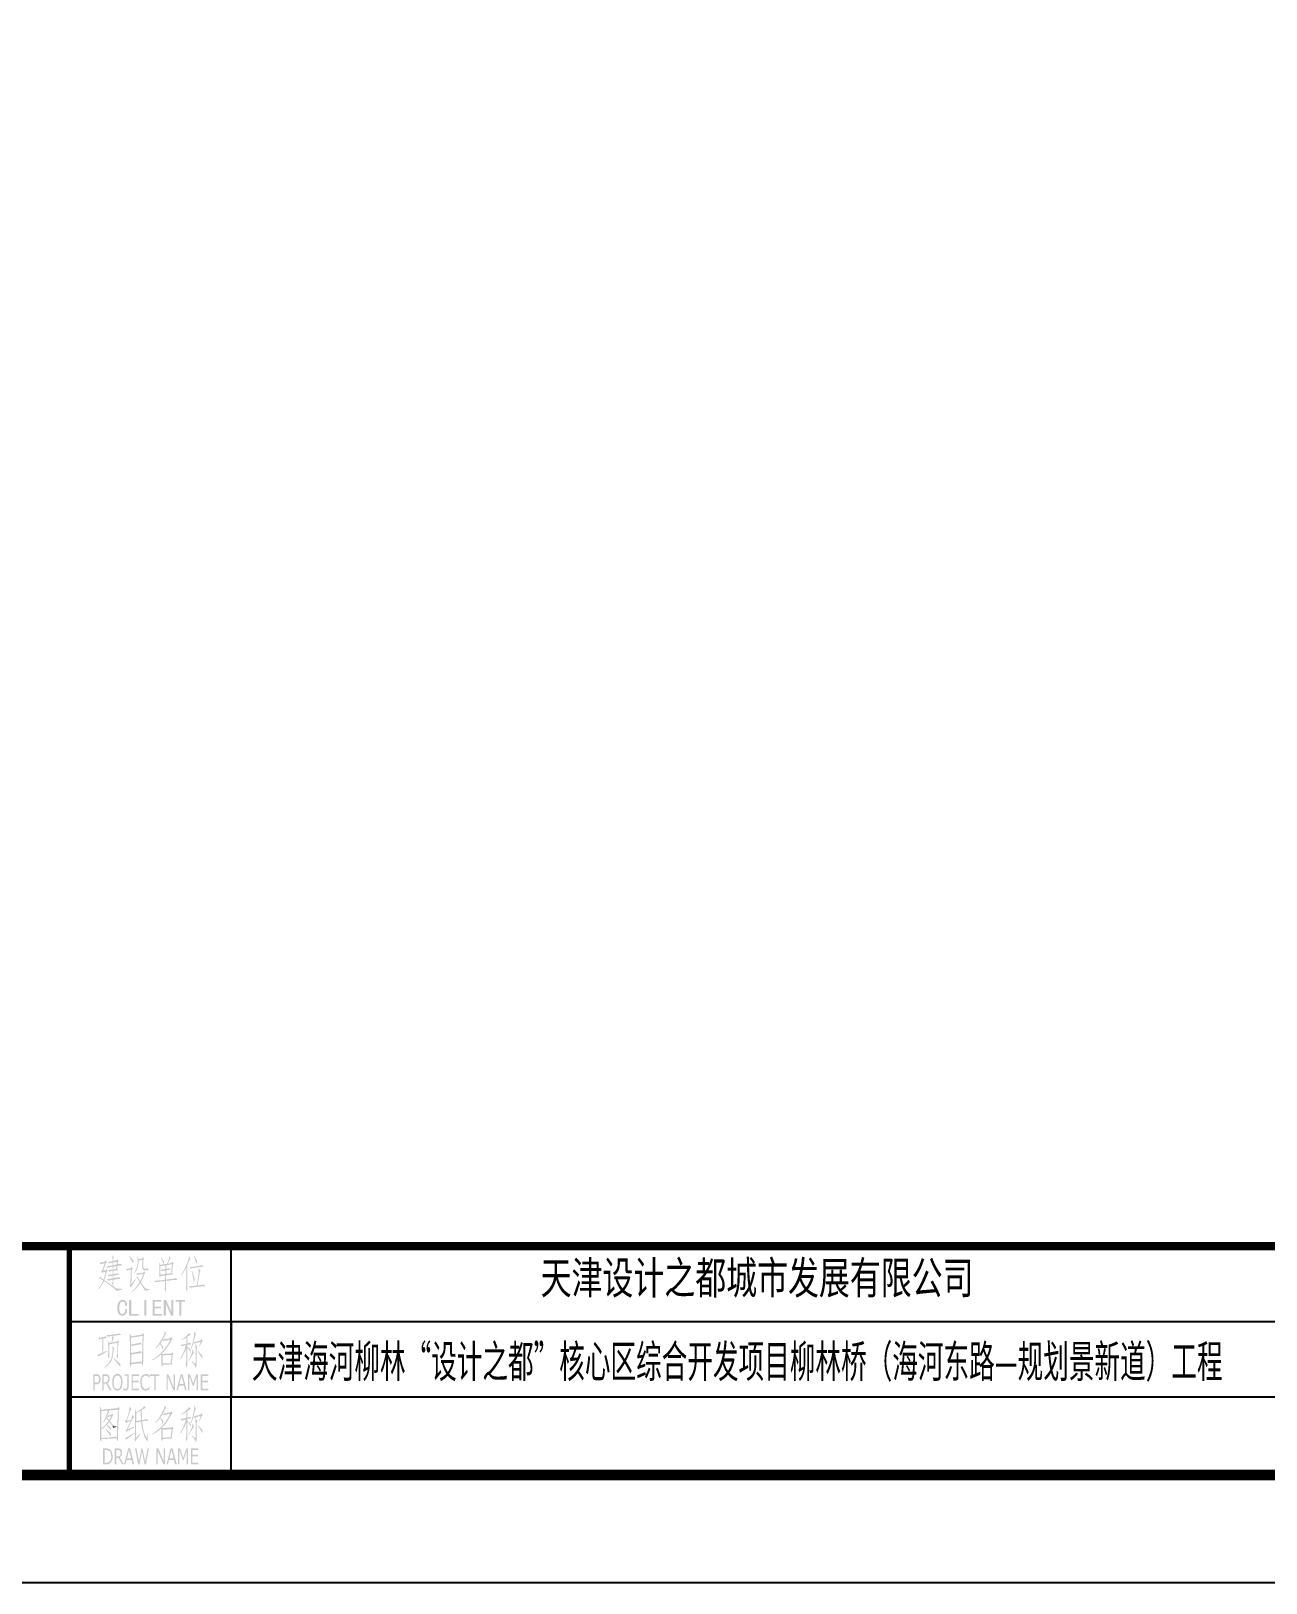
# Model space of a CAD drawing. Header units: millimetres. Extents: x 0 to 420, y 0 to 297.
# Drawn here: x 121.5 to 235.9, y 0 to 143.8 of the extents above; entities that cross this region are included whole.
import ezdxf

# ---------------------------------------------------------------- set-up
doc = ezdxf.new("R2010")
doc.units = ezdxf.units.MM
doc.styles.get("Standard").update_dxf_attribs({"font": 'simfang.ttf', "width": 0.7})
doc.styles.add('TKZ2_tjkts.shx', font='simfang.ttf')

msp = doc.modelspace()

# ---------------------------------------------------------------- hatches: boundary and pattern name
h = msp.add_hatch(color=256)
h.paths.add_polyline_path([(128.48, 29.76), (128.34, 29.9), (128.29, 29.76), (128.25, 29.75), (128.12, 29.72), (128.01, 29.7), (127.92, 29.69), (127.85, 29.68), (127.8, 29.67), (127.92, 29.52), (127.92, 29.52), (127.95, 29.53), (128.03, 29.56), (128.14, 29.59), (128.29, 29.63), (128.4, 29.64)])
h.paths.add_polyline_path([(128.4, 29.64), (128.29, 29.63), (128.04, 28.93), (127.97, 28.89), (128.14, 28.93)])
h.paths.add_polyline_path([(128.54, 28.94), (128.44, 29.07), (128.37, 28.97), (128.14, 28.93), (127.97, 28.89), (128.36, 28.84), (128.34, 28.73), (128.32, 28.61), (128.29, 28.49), (128.26, 28.36), (128.22, 28.23), (128.18, 28.1), (128.26, 28.07), (128.29, 28.16), (128.33, 28.27), (128.36, 28.39), (128.39, 28.52), (128.43, 28.67), (128.47, 28.83)])
h.paths.add_polyline_path([(128.36, 28.84), (127.97, 28.89), (128.05, 28.72), (128.11, 28.77)], flags=17)
h.paths.add_polyline_path([(127.96, 28.27), (127.9, 28.36), (127.75, 28.26), (127.77, 28.23), (127.85, 28.22), (127.95, 28.16), (127.98, 28.13), (128.06, 28.06), (128.14, 28), (128.12, 27.97), (128.23, 27.96), (128.26, 27.93), (128.36, 27.86), (128.46, 27.79), (128.56, 27.72), (128.65, 27.65), (128.73, 27.59), (128.81, 27.53), (128.89, 27.48), (128.96, 27.42), (129.02, 27.38), (129.09, 27.33), (129.1, 27.32), (129.23, 27.22), (129.63, 27.25), (129.54, 27.25), (129.46, 27.27), (129.41, 27.29), (129.34, 27.32), (129.27, 27.36), (129.18, 27.41), (129.09, 27.47), (128.98, 27.54), (128.94, 27.57), (128.86, 27.62), (128.79, 27.67), (128.71, 27.72), (128.63, 27.78), (128.54, 27.84), (128.45, 27.91), (128.35, 27.97), (128.26, 28.04), (128.26, 28.07), (128.18, 28.1), (128.12, 28.14), (128.03, 28.21), (127.98, 28.26)])
h.paths.add_polyline_path([(128.23, 27.96), (128.12, 27.97), (128.08, 27.87), (128.03, 27.77), (127.98, 27.67), (127.91, 27.57), (127.85, 27.47), (127.77, 27.36), (127.7, 27.26), (127.73, 27.2), (127.79, 27.28), (127.87, 27.37), (127.94, 27.47), (128, 27.56), (128.06, 27.66), (128.12, 27.76), (128.18, 27.86)])
h.paths.add_polyline_path([(129.9, 27.19), (129.9, 27.27), (129.85, 27.27), (129.73, 27.25), (129.63, 27.25), (129.23, 27.22), (129.33, 27.14), (129.38, 27.08), (129.41, 27.04)])
h.paths.add_polyline_path([(129.1, 28.09), (129.01, 28.07), (129.01, 27.89), (129, 27.82), (128.97, 27.7), (129.07, 27.49), (129.08, 27.49), (129.1, 27.63)], flags=17)
h.paths.add_polyline_path([(129.61, 28.33), (129.59, 28.32), (129.55, 28.31), (129.47, 28.3), (129.37, 28.28), (129.25, 28.26), (129.1, 28.24), (129.01, 28.22), (128.9, 28.2), (128.78, 28.18), (128.67, 28.16), (128.59, 28.15), (128.52, 28.14), (128.47, 28.13), (128.6, 28), (128.61, 28.01), (128.67, 28.02), (128.75, 28.04), (128.87, 28.05), (129.01, 28.07), (129.1, 28.09), (129.23, 28.11), (129.36, 28.13), (129.46, 28.15), (129.56, 28.16), (129.63, 28.17), (129.7, 28.17), (129.74, 28.17)])
h.paths.add_polyline_path([(129.1, 28.47), (129.01, 28.46), (129.01, 28.22), (129.1, 28.24)])
h.paths.add_polyline_path([(129.48, 28.55), (129.55, 28.56), (129.6, 28.57), (129.48, 28.7), (129.43, 28.68), (129.36, 28.66), (129.25, 28.64), (129.1, 28.62), (129.01, 28.6), (128.89, 28.58), (128.78, 28.57), (128.68, 28.55), (128.61, 28.55), (128.56, 28.54), (128.67, 28.4), (128.71, 28.41), (128.79, 28.43), (128.89, 28.44), (129.01, 28.46), (129.1, 28.47), (129.15, 28.49), (129.28, 28.51), (129.39, 28.54)])
h.paths.add_polyline_path([(129.1, 28.92), (129.01, 28.9), (129.01, 28.6), (129.1, 28.62)])
h.paths.add_polyline_path([(129.43, 29.09), (129.48, 29.37), (129.56, 29.38), (129.68, 29.4), (129.78, 29.41), (129.85, 29.41), (129.9, 29.42), (129.8, 29.57), (129.78, 29.57), (129.73, 29.56), (129.63, 29.54), (129.49, 29.52), (129.38, 29.49), (129.1, 29.43), (129.01, 29.42), (128.96, 29.41), (128.84, 29.39), (128.74, 29.37), (128.64, 29.36), (128.56, 29.34), (129.36, 29.34), (129.34, 29.09), (129.1, 29.04), (128.96, 29.03), (128.85, 29.01), (128.75, 29), (128.67, 28.99), (128.6, 28.99), (128.72, 28.83), (128.72, 28.83), (128.77, 28.85), (128.86, 28.88), (129.01, 28.9), (129.1, 28.92), (129.55, 28.97)])
h.paths.add_polyline_path([(129.01, 29.29), (129.1, 29.3), (129.36, 29.34), (128.56, 29.34), (128.48, 29.34), (128.42, 29.33), (128.53, 29.2), (128.53, 29.2), (128.59, 29.22), (128.66, 29.23), (128.75, 29.25), (128.87, 29.27)])
h.paths.add_polyline_path([(129.1, 29.3), (129.01, 29.29), (129.01, 29.04), (129.1, 29.04)], flags=17)
h.paths.add_polyline_path([(129.1, 29.69), (129.01, 29.67), (129.01, 29.42), (129.1, 29.43)])
h.paths.add_polyline_path([(129.41, 29.76), (128.75, 29.76), (128.67, 29.75), (128.6, 29.74), (128.73, 29.6), (128.78, 29.62), (128.87, 29.65), (129.01, 29.67), (129.1, 29.69)])
h.paths.add_polyline_path([(129.58, 29.87), (129.46, 30), (129.41, 29.9), (129.1, 29.83), (129.01, 29.82), (128.95, 29.8), (128.84, 29.78), (128.75, 29.76), (129.41, 29.76), (129.38, 29.49), (129.49, 29.52), (129.52, 29.79)])
h.paths.add_polyline_path([(129.14, 30.19), (128.98, 30.36), (128.96, 30.33), (128.97, 30.3), (129, 30.19), (129.01, 30.03), (129.01, 29.82), (129.1, 29.83), (129.1, 29.99), (129.1, 30.12)])
h.paths.add_polyline_path([(130.7, 29.03), (130.25, 29.07), (130.38, 28.93), (130.4, 28.94), (130.47, 28.97), (130.57, 29)], flags=17)
h.paths.add_polyline_path([(130.89, 29.14), (130.78, 29.3), (130.69, 29.16), (130.59, 29.14), (130.48, 29.11), (130.39, 29.09), (130.31, 29.08), (130.25, 29.07), (130.7, 29.03), (130.66, 27.64), (130.6, 27.52), (130.7, 27.36), (130.71, 27.37), (130.73, 27.41), (130.77, 27.48), (130.82, 27.56), (130.89, 27.66), (130.76, 27.69), (130.8, 29)])
h.paths.add_polyline_path([(130.93, 29.9), (130.91, 29.93), (130.85, 30), (130.78, 30.08), (130.69, 30.17), (130.59, 30.27), (130.56, 30.22), (130.57, 30.21), (130.65, 30.07), (130.71, 29.95), (130.78, 29.84), (130.83, 29.74), (130.87, 29.65), (130.9, 29.57), (130.91, 29.63), (130.93, 29.75)])
h.paths.add_polyline_path([(131.05, 27.92), (131.15, 28.07), (131.12, 28.16), (130.76, 27.69), (130.89, 27.66), (130.96, 27.78)])
h.paths.add_polyline_path([(131.53, 27.67), (131.59, 27.77), (131.52, 27.87), (131.46, 27.77), (131.4, 27.67), (131.33, 27.58), (131.26, 27.48), (131.19, 27.4), (131.12, 27.32), (131.05, 27.24), (130.97, 27.16), (130.89, 27.09), (130.81, 27.03), (130.83, 26.97), (130.85, 26.99), (130.93, 27.04), (131.01, 27.11), (131.09, 27.18), (131.17, 27.25), (131.24, 27.32), (131.32, 27.41), (131.39, 27.49), (131.46, 27.58)])
h.paths.add_polyline_path([(131.85, 27.56), (131.79, 27.65), (131.72, 27.75), (131.64, 27.87), (131.67, 27.92), (131.57, 27.96), (131.5, 28.08), (131.44, 28.18), (131.4, 28.26), (131.39, 28.28), (131.34, 28.39), (131.22, 28.36), (131.22, 28.32), (131.23, 28.31), (131.3, 28.25), (131.37, 28.13), (131.41, 28.07), (131.47, 27.96), (131.52, 27.87), (131.59, 27.77), (131.61, 27.75), (131.71, 27.59), (131.8, 27.45), (131.87, 27.33), (131.93, 27.23), (131.98, 27.15), (132.01, 27.1), (132.03, 27.06), (132.09, 27.08), (132.17, 27.1), (132.26, 27.12), (132.36, 27.13), (132.46, 27.13), (132.46, 27.2), (132.37, 27.22), (132.25, 27.24), (132.15, 27.27), (132.08, 27.29), (132.04, 27.32), (132.04, 27.32), (131.97, 27.4), (131.89, 27.5)])
h.paths.add_polyline_path([(131.82, 28.24), (131.87, 28.36), (131.92, 28.48), (131.96, 28.62), (132.05, 28.69), (131.94, 28.89), (131.86, 28.74), (131.79, 28.73), (131.66, 28.71), (131.55, 28.7), (131.45, 28.68), (131.36, 28.67), (131.28, 28.66), (131.22, 28.66), (131.16, 28.66), (131.86, 28.63), (131.82, 28.5), (131.77, 28.38), (131.72, 28.26), (131.67, 28.15), (131.62, 28.05), (131.57, 27.96), (131.67, 27.92), (131.72, 28.02), (131.77, 28.13)])
h.paths.add_polyline_path([(131.71, 28.61), (131.86, 28.63), (131.16, 28.66), (131.29, 28.52), (131.3, 28.52), (131.34, 28.54), (131.4, 28.56), (131.48, 28.57), (131.59, 28.59)], flags=17)
h.paths.add_polyline_path([(131.28, 29.07), (131.32, 29.17), (131.34, 29.22), (131.37, 29.32), (131.39, 29.44), (131.41, 29.57), (131.43, 29.71), (131.44, 29.87), (131.76, 29.92), (131.86, 29.92), (131.94, 30.03), (131.82, 30.2), (131.75, 30.04), (131.44, 30), (131.35, 29.92), (131.34, 29.77), (131.34, 29.65), (131.32, 29.52), (131.29, 29.39), (131.26, 29.26), (131.26, 29.24), (131.23, 29.14), (131.18, 29.03), (131.13, 28.93), (131.06, 28.82), (130.98, 28.72), (131.01, 28.67), (131.02, 28.68), (131.1, 28.78), (131.17, 28.88), (131.23, 28.97)])
h.paths.add_polyline_path([(131.35, 30.26), (131.31, 30.22), (131.32, 30.17), (131.34, 30.05), (131.35, 29.92), (131.44, 30)])
h.paths.add_polyline_path([(131.86, 29.92), (131.76, 29.92), (131.76, 29.33), (131.76, 29.29), (131.78, 29.16), (131.82, 29.06), (131.96, 29.1), (131.93, 29.12), (131.88, 29.2), (131.86, 29.34)])
h.paths.add_polyline_path([(132.27, 29.16), (132.25, 29.15), (132.18, 29.12), (132.08, 29.11), (131.96, 29.1), (131.82, 29.06), (131.87, 28.99), (131.95, 28.96), (132.03, 28.96), (132.15, 28.96), (132.25, 28.97), (132.32, 28.98), (132.37, 29)])
h.paths.add_polyline_path([(133.8, 29.73), (133.77, 29.78), (133.71, 29.86), (133.65, 29.96), (133.58, 30.07), (133.5, 30.19), (133.48, 30.16), (133.5, 30.12), (133.55, 30.01), (133.59, 29.9), (133.64, 29.78), (133.68, 29.66), (133.72, 29.53), (133.76, 29.62)], flags=17)
h.paths.add_polyline_path([(133.35, 29.69), (133.31, 29.66), (133.32, 29.64), (133.33, 29.57), (133.34, 29.45), (133.42, 29.47)])
h.paths.add_polyline_path([(134.27, 30.34), (134.24, 30.32), (134.26, 30.29), (134.26, 30.19), (134.23, 30.03), (134.2, 29.93), (134.16, 29.81), (134.12, 29.69), (134.07, 29.57), (133.42, 29.47), (133.34, 29.45), (133.35, 29.29), (133.35, 29.07), (133.35, 28.95), (133.35, 28.76), (133.35, 28.62), (133.34, 28.53), (133.44, 28.56), (133.43, 29.34), (133.89, 29.42), (133.98, 29.43), (134.52, 29.52), (134.61, 29.52), (134.13, 29.57), (134.17, 29.65), (134.22, 29.78), (134.27, 29.88), (134.31, 29.97), (134.34, 30.04), (134.39, 30.09)])
h.paths.add_polyline_path([(134.68, 29.62), (134.56, 29.77), (134.49, 29.64), (134.13, 29.57), (134.61, 29.52)])
h.paths.add_polyline_path([(134.61, 29.52), (134.52, 29.52), (134.44, 28.69), (133.98, 28.63), (133.89, 28.62), (133.44, 28.56), (133.34, 28.53), (133.32, 28.49), (133.89, 28.49), (133.88, 28.09), (133.97, 28.1), (133.98, 28.5), (134.63, 28.59), (134.53, 28.72)])
h.paths.add_polyline_path([(134.05, 28.97), (134.15, 28.99), (134.25, 29.01), (134.33, 29.01), (134.41, 29.02), (134.31, 29.16), (134.29, 29.15), (134.23, 29.13), (134.12, 29.11), (133.98, 29.09), (133.89, 29.07), (133.83, 29.06), (133.72, 29.05), (133.62, 29.04), (133.54, 29.03), (133.47, 29.03), (133.58, 28.89), (133.6, 28.89), (133.66, 28.91), (133.76, 28.93), (133.89, 28.94), (133.98, 28.96)], flags=17)
h.paths.add_polyline_path([(133.98, 29.43), (133.89, 29.42), (133.89, 29.07), (133.98, 29.09)], flags=17)
h.paths.add_polyline_path([(133.98, 28.96), (133.89, 28.94), (133.89, 28.62), (133.98, 28.63)], flags=17)
h.paths.add_polyline_path([(133.45, 28.43), (133.89, 28.49), (133.32, 28.49), (133.42, 28.29), (133.44, 28.3)], flags=17)
h.paths.add_polyline_path([(133.44, 27.92), (133.57, 27.94), (133.72, 27.95), (133.88, 27.97), (133.97, 27.99), (134.01, 27.99), (132.9, 28), (132.86, 28), (132.97, 27.86), (132.99, 27.86), (133.02, 27.87), (133.08, 27.87), (133.14, 27.88), (133.22, 27.89), (133.32, 27.91)])
h.paths.add_polyline_path([(134.41, 28.04), (134.52, 28.05), (134.62, 28.06), (134.71, 28.06), (134.79, 28.07), (134.87, 28.07), (134.93, 28.07), (134.98, 28.07), (133.88, 28.09), (133.74, 28.07), (133.6, 28.05), (133.47, 28.04), (133.35, 28.03), (133.24, 28.02), (133.15, 28.01), (133.07, 28.01), (133, 28), (132.94, 28), (134.01, 27.99), (134.15, 28.01), (134.28, 28.02)])
h.paths.add_polyline_path([(134.89, 28.24), (134.88, 28.24), (134.85, 28.23), (134.8, 28.21), (134.73, 28.2), (134.65, 28.19), (134.55, 28.17), (134.43, 28.16), (134.29, 28.14), (134.14, 28.12), (133.97, 28.1), (133.88, 28.09), (134.98, 28.07), (135.02, 28.07)])
h.paths.add_polyline_path([(133.97, 27.99), (133.88, 27.97), (133.87, 27.4), (133.87, 27.35), (133.83, 27.24), (133.92, 26.99), (133.95, 26.98), (133.96, 27.12)])
h.paths.add_polyline_path([(136.04, 29.66), (136.08, 29.77), (136.12, 29.86), (136.16, 29.93), (136.22, 29.99), (136.12, 30.27), (136.08, 30.26), (136.08, 30.22), (136.07, 30.14), (136.05, 30.03), (136.02, 29.9), (135.97, 29.75), (135.9, 29.57), (135.88, 29.52), (135.83, 29.41), (135.79, 29.3), (135.85, 29.24), (135.84, 27.53), (135.84, 27.53), (135.83, 27.38), (135.79, 27.29), (135.89, 27.03), (135.92, 27.01), (135.93, 27.14), (135.94, 29.43), (135.99, 29.54)])
h.paths.add_polyline_path([(135.81, 29.15), (135.85, 29.24), (135.79, 29.3), (135.73, 29.19), (135.68, 29.08), (135.63, 28.98), (135.57, 28.87), (135.51, 28.77), (135.45, 28.66), (135.38, 28.56), (135.4, 28.49), (135.44, 28.54), (135.51, 28.65), (135.58, 28.75), (135.65, 28.86), (135.71, 28.96), (135.76, 29.06)])
h.paths.add_polyline_path([(136.86, 29.79), (136.84, 29.84), (136.79, 29.93), (136.74, 30.04), (136.67, 30.15), (136.6, 30.29), (136.56, 30.26), (136.56, 30.25), (136.62, 30.1), (136.66, 29.96), (136.7, 29.83), (136.73, 29.71), (136.76, 29.61), (136.78, 29.52), (136.79, 29.54), (136.83, 29.67)])
h.paths.add_polyline_path([(137.32, 29.46), (137.31, 29.45), (137.27, 29.43), (137.2, 29.41), (137.1, 29.39), (136.97, 29.37), (136.82, 29.34), (136.8, 29.34), (136.67, 29.32), (136.56, 29.31), (136.46, 29.29), (136.37, 29.28), (136.29, 29.27), (136.21, 29.26), (136.15, 29.26), (136.27, 29.12), (136.31, 29.13), (136.37, 29.15), (136.45, 29.17), (136.56, 29.19), (136.68, 29.21), (136.83, 29.23), (136.92, 29.24), (137.04, 29.26), (137.15, 29.27), (137.25, 29.28), (137.33, 29.29), (137.4, 29.3), (137.45, 29.3)])
h.paths.add_polyline_path([(136.52, 28.49), (136.47, 28.62), (136.43, 28.77), (136.37, 28.94), (136.33, 28.92), (136.33, 28.9), (136.37, 28.74), (136.4, 28.6), (136.43, 28.46), (136.46, 28.33), (136.48, 28.2), (136.5, 28.09), (136.52, 27.98), (136.53, 27.87), (136.55, 27.9), (136.6, 28.01), (136.63, 28.13), (136.61, 28.18), (136.59, 28.26), (136.56, 28.37)])
h.paths.add_polyline_path([(137.17, 28.9), (137, 29.16), (136.97, 29.13), (136.98, 29.1), (137, 29.01), (137, 28.89), (136.99, 28.74), (136.97, 28.56), (136.96, 28.46), (136.94, 28.35), (136.92, 28.22), (136.9, 28.1), (136.88, 27.96), (136.85, 27.83), (136.83, 27.69), (136.8, 27.54), (136.87, 27.56), (136.87, 27.57), (136.9, 27.71), (136.93, 27.84), (136.95, 27.97), (136.98, 28.1), (137, 28.23), (137.02, 28.35), (137.04, 28.47), (137.07, 28.62), (137.1, 28.77), (137.14, 28.87)])
h.paths.add_polyline_path([(137.47, 27.66), (137.46, 27.65), (137.41, 27.64), (137.35, 27.62), (137.26, 27.61), (137.15, 27.59), (137.02, 27.58), (136.87, 27.56), (136.8, 27.54), (136.68, 27.53), (136.56, 27.52), (136.45, 27.51), (136.35, 27.5), (136.26, 27.5), (136.18, 27.49), (136.12, 27.49), (136.06, 27.49), (136.18, 27.34), (136.21, 27.35), (136.27, 27.36), (136.34, 27.37), (136.43, 27.39), (136.54, 27.4), (136.68, 27.41), (136.83, 27.43), (136.86, 27.43), (136.99, 27.45), (137.11, 27.46), (137.22, 27.47), (137.31, 27.47), (137.4, 27.48), (137.48, 27.48), (137.54, 27.49), (137.6, 27.49)])
h = msp.add_hatch(color=256)
h.paths.add_polyline_path([(130.18, 26.15), (130.07, 26.21), (129.94, 26.23), (129.9, 26.23), (129.78, 26.2), (129.68, 26.13), (129.59, 26.03), (129.55, 25.97), (129.5, 25.86), (129.47, 25.74), (129.45, 25.6), (129.44, 25.44), (129.44, 25.4), (129.46, 25.25), (129.48, 25.12), (129.53, 25.01), (129.59, 24.92), (129.6, 24.91), (129.93, 24.91), (129.82, 24.94), (129.73, 25.04), (129.71, 25.06), (129.68, 25.16), (129.65, 25.3), (129.65, 25.46), (129.65, 25.58), (129.66, 25.72), (129.69, 25.84), (129.73, 25.93), (129.74, 25.94), (129.83, 26.04), (129.94, 26.07), (130.25, 26.09)])
h.paths.add_polyline_path([(130.25, 26.09), (129.94, 26.07), (130.02, 26.05), (130.12, 25.98), (130.13, 25.96), (130.17, 25.85), (130.18, 25.7), (130.36, 25.7), (130.36, 25.73), (130.35, 25.87), (130.31, 25.99)])
h.paths.add_polyline_path([(130.36, 25.19), (130.37, 25.34), (130.18, 25.34), (130.17, 25.22), (130.15, 25.09), (130.1, 25.01), (130.04, 24.95), (129.93, 24.91), (129.6, 24.91), (129.7, 24.82), (129.81, 24.77), (129.93, 24.75), (130.02, 24.76), (130.13, 24.81), (130.23, 24.89), (130.28, 24.95), (130.33, 25.05)])
h.paths.add_polyline_path([(130.74, 26.21), (130.55, 26.21), (130.55, 24.77), (131.42, 24.77), (131.42, 24.93), (130.74, 24.93)])
h.paths.add_polyline_path([(132.15, 26.21), (131.95, 26.21), (131.95, 24.77), (132.15, 24.77)])
h.paths.add_polyline_path([(132.91, 26.05), (133.54, 26.05), (133.54, 26.21), (132.72, 26.21), (132.72, 24.77), (133.58, 24.77), (133.58, 24.93), (132.91, 24.93), (132.91, 25.44), (133.49, 25.44), (133.49, 25.6), (132.91, 25.6)])
h.paths.add_polyline_path([(133.97, 26.21), (133.76, 26.21), (133.76, 24.77), (133.96, 24.77), (133.96, 25.82), (133.97, 25.82)])
h.paths.add_polyline_path([(133.97, 26.21), (133.97, 25.82), (134.43, 24.77), (134.44, 25.17)])
h.paths.add_polyline_path([(134.64, 26.21), (134.45, 26.21), (134.45, 25.17), (134.44, 25.17), (134.43, 24.77), (134.64, 24.77)])
h.paths.add_polyline_path([(135.72, 26.21), (134.85, 26.21), (134.85, 26.05), (135.19, 26.05), (135.19, 24.77), (135.38, 24.77), (135.38, 26.05), (135.72, 26.05)])
h = msp.add_hatch(color=256)
h.paths.add_polyline_path([(128.5, 22.72), (128.4, 22.85), (128.32, 22.83), (128.04, 22.75), (127.86, 22.72), (127.68, 22.7), (127.78, 22.54), (127.83, 22.57), (128.07, 22.65), (128.17, 22.65), (128.3, 22.67)])
h.paths.add_polyline_path([(128.17, 22.65), (128.07, 22.65), (128.07, 21.31), (128.14, 21.36)])
h.paths.add_polyline_path([(128.19, 21.26), (128.53, 21.46), (128.53, 21.52), (128.14, 21.36), (128.07, 21.31), (128.04, 21.31), (127.76, 21.18), (127.58, 21.13), (127.71, 20.98), (127.76, 21.03), (127.94, 21.1)])
h.paths.add_polyline_path([(128.71, 22.11), (129.45, 22.24), (128.68, 22.24), (128.58, 22.47), (128.55, 22.42), (128.58, 22.36), (128.61, 22.03), (128.61, 21.23), (128.58, 20.98), (128.68, 20.74), (128.71, 20.9)])
h.paths.add_polyline_path([(129.61, 22.36), (129.51, 22.49), (129.45, 22.36), (128.97, 22.29), (128.91, 22.26), (128.68, 22.24), (129.45, 22.24), (129.45, 21.88), (129.45, 21.52), (129.45, 21.31), (129.4, 21), (129.48, 20.8), (129.53, 20.92), (129.53, 21), (129.53, 21.41), (129.53, 21.54), (129.53, 21.88), (129.56, 22.24)])
h.paths.add_polyline_path([(129.15, 22.75), (129.04, 22.88), (128.99, 22.88), (128.97, 22.65), (128.97, 22.6), (128.91, 22.26), (128.97, 22.29), (129.07, 22.6)])
h.paths.add_polyline_path([(129.66, 23.11), (129.63, 23.11), (129.43, 23.06), (129.09, 23.03), (128.86, 22.98), (128.61, 22.96), (128.43, 22.96), (128.58, 22.8), (128.73, 22.85), (128.99, 22.88), (129.04, 22.88), (129.07, 22.88), (129.35, 22.93), (129.58, 22.96), (129.79, 22.98)])
h.paths.add_polyline_path([(129.02, 21.9), (128.97, 21.88), (129.02, 21.72), (128.99, 21.31), (128.97, 21.1), (128.89, 20.8), (128.76, 20.54), (128.66, 20.36), (128.45, 20.15), (128.22, 19.97), (128.25, 19.92), (128.27, 19.95), (128.53, 20.1), (128.71, 20.28), (128.86, 20.49), (128.91, 20.59), (129.02, 20.9), (129.07, 21.23), (129.09, 21.49), (129.17, 21.72)])
h.paths.add_polyline_path([(129.09, 20.87), (129.09, 20.82), (129.2, 20.67), (129.38, 20.44), (129.56, 20.23), (129.74, 20.02), (129.74, 20.26), (129.71, 20.28), (129.53, 20.46), (129.35, 20.64)])
h.paths.add_polyline_path([(131.2, 22.03), (131.46, 22.08), (130.71, 22.08), (130.71, 22.72), (130.74, 22.85), (130.61, 23.14), (130.59, 23.14), (130.61, 23.01), (130.61, 22.67), (130.64, 20.56), (130.59, 20.28), (130.71, 19.97), (130.74, 20.26), (131.72, 20.36), (130.74, 20.41), (130.74, 21.16), (130.79, 21.16), (131.13, 21.23), (131.41, 21.26), (131.59, 21.28), (130.71, 21.31), (130.71, 21.95), (130.84, 21.98)])
h.paths.add_polyline_path([(131.59, 22.29), (131.54, 22.26), (131.36, 22.21), (131.1, 22.16), (130.71, 22.08), (131.46, 22.08), (131.64, 22.11), (131.74, 22.11)])
h.paths.add_polyline_path([(131.59, 21.49), (131.54, 21.46), (131.36, 21.41), (131.07, 21.36), (130.71, 21.31), (131.59, 21.28), (131.72, 21.31)], flags=17)
h.paths.add_polyline_path([(131.59, 20.54), (131.54, 20.51), (131.38, 20.49), (131.13, 20.44), (130.74, 20.41), (131.72, 20.44)], flags=17)
h.paths.add_polyline_path([(131.85, 20.44), (131.85, 20.67), (131.85, 20.98), (131.87, 21.34), (131.87, 21.77), (131.87, 22.29), (131.9, 22.88), (131.79, 22.88), (131.79, 22.72), (131.77, 22.16), (131.77, 21.64), (131.74, 21.23), (131.74, 20.92), (131.74, 20.67), (131.72, 20.51), (131.72, 20.44), (130.74, 20.41), (131.72, 20.36), (131.77, 20.05), (131.82, 20.23), (131.82, 20.31)])
h.paths.add_polyline_path([(131.97, 23.01), (131.82, 23.16), (131.74, 23.01), (130.74, 22.85), (130.71, 22.72), (131.79, 22.88), (131.9, 22.88)])
h.paths.add_polyline_path([(133.88, 23.32), (133.85, 23.29), (133.85, 23.26), (133.75, 22.93), (133.72, 22.88), (133.59, 22.62), (133.41, 22.36), (133.34, 22.21), (133.16, 21.95), (132.98, 21.72), (133, 21.67), (133.05, 21.72), (133.26, 21.95), (133.41, 22.13), (133.44, 22.21), (133.49, 22.26), (133.65, 22.52), (134.34, 22.54), (133.67, 22.54), (133.77, 22.75), (133.88, 22.98), (133.98, 23.08)])
h.paths.add_polyline_path([(133.72, 21.88), (133.62, 22), (133.44, 22.21), (133.41, 22.13), (133.54, 21.93), (133.67, 21.62)], flags=17)
h.paths.add_polyline_path([(134.34, 22.54), (133.65, 22.52), (133.75, 22.42), (133.8, 22.42), (134.01, 22.47)], flags=17)
h.paths.add_polyline_path([(134.57, 22.6), (134.44, 22.8), (134.37, 22.67), (134.08, 22.62), (133.83, 22.6), (133.67, 22.54), (134.34, 22.54), (134.21, 22.26), (134.06, 22), (133.9, 21.77), (133.72, 21.57), (133.54, 21.36), (133.34, 21.16), (133.13, 20.98), (132.93, 20.82), (132.69, 20.69), (132.72, 20.62), (132.93, 20.74), (133.16, 20.9), (133.36, 21.05), (133.54, 21.21), (133.62, 21.21), (133.59, 21.26), (133.72, 21.39), (133.83, 21.52), (133.98, 21.72), (134.16, 21.95), (134.31, 22.21), (134.49, 22.52)])
h.paths.add_polyline_path([(134.6, 21.18), (134.65, 21.23), (134.55, 21.39), (134.47, 21.26), (133.62, 21.21), (133.54, 21.21), (133.54, 21), (133.54, 20.38), (133.52, 20.18), (133.62, 19.97), (133.65, 20.2), (134.6, 20.26), (133.65, 20.33), (133.65, 21.08), (134.49, 21.13)])
h.paths.add_polyline_path([(134.6, 21.18), (134.49, 21.13), (134.39, 20.36), (133.65, 20.33), (134.6, 20.26), (134.49, 20.36)], flags=17)
h.paths.add_polyline_path([(136.11, 23.16), (136.09, 23.16), (136.09, 23.14), (135.88, 22.9), (135.81, 22.85), (135.63, 22.7), (135.37, 22.54), (135.39, 22.49), (135.42, 22.52), (135.65, 22.62), (135.86, 22.75), (135.93, 22.8), (136.04, 22.88), (136.24, 22.98)])
h.paths.add_polyline_path([(135.93, 22.8), (135.86, 22.75), (135.86, 22.16), (135.93, 22.18)])
h.paths.add_polyline_path([(136.22, 22.26), (136.19, 22.26), (135.93, 22.18), (135.86, 22.16), (135.78, 22.13), (135.5, 22.08), (135.32, 22.08), (135.42, 21.9), (135.52, 21.95), (135.81, 22.03), (135.93, 22.06), (136.09, 22.08), (136.29, 22.11)])
h.paths.add_polyline_path([(135.93, 22.06), (135.81, 22.03), (135.75, 21.85), (135.93, 21.8), (136.09, 21.62), (136.24, 21.36), (136.24, 21.62), (136.14, 21.72), (135.93, 21.9)])
h.paths.add_polyline_path([(135.93, 21.8), (135.75, 21.85), (135.65, 21.52), (135.52, 21.23), (135.39, 20.98), (135.27, 20.77), (135.29, 20.72), (135.45, 20.92), (135.57, 21.16), (135.73, 21.44), (135.86, 21.75)])
h.paths.add_polyline_path([(135.93, 21.8), (135.86, 21.75), (135.83, 20.46), (135.78, 20.2), (135.91, 19.95), (135.93, 20.18)])
h.paths.add_polyline_path([(136.73, 23.06), (136.58, 23.29), (136.55, 23.26), (136.58, 23.14), (136.53, 22.72), (136.53, 22.7), (136.45, 22.36), (136.37, 22.06), (136.27, 21.72), (136.32, 21.7), (136.42, 21.95), (136.5, 22.26), (136.5, 22.29), (136.58, 22.52), (136.65, 22.83)])
h.paths.add_polyline_path([(137.17, 22.34), (136.91, 22.39), (136.65, 22.31), (136.5, 22.29), (136.5, 22.26), (136.58, 22.16), (136.63, 22.18), (136.83, 22.24)])
h.paths.add_polyline_path([(137.22, 22.62), (137.17, 22.47), (136.91, 22.39), (137.17, 22.34), (137.04, 21.9), (137.07, 21.85), (137.09, 21.93), (137.25, 22.26), (137.37, 22.42)])
h.paths.add_polyline_path([(136.86, 21.9), (136.68, 22.11), (136.65, 22.08), (136.68, 21.98), (136.71, 21.64), (136.71, 20.44), (136.68, 20.28), (136.6, 20.18), (136.73, 19.92), (136.78, 20.05), (136.81, 20.38), (136.81, 21.64)])
h.paths.add_polyline_path([(136.45, 21.62), (136.42, 21.62), (136.37, 21.28), (136.32, 21.21), (136.22, 20.95), (136.04, 20.62), (136.06, 20.56), (136.11, 20.64), (136.29, 20.92), (136.42, 21.13), (136.55, 21.36)])
h.paths.add_polyline_path([(137.32, 21.08), (137.14, 21.26), (136.94, 21.49), (136.91, 21.44), (137.01, 21.28), (137.17, 21.03), (137.32, 20.74), (137.35, 21.05)])
h.paths.add_polyline_path([(136.4, 20.51), (136.37, 20.46), (136.42, 20.41), (136.6, 20.18), (136.68, 20.28)])
h = msp.add_hatch(color=256)
h.paths.add_polyline_path([(127.65, 19.33), (127.5, 19.33), (127.22, 19.33), (127.22, 17.84), (127.35, 17.84), (127.35, 18.4), (127.5, 18.4), (127.58, 18.4), (127.71, 18.46), (127.81, 18.53), (127.81, 18.56), (127.35, 18.56), (127.35, 19.18), (127.5, 19.18), (127.81, 19.23), (127.78, 19.25)])
h.paths.add_polyline_path([(127.81, 19.23), (127.5, 19.18), (127.6, 19.18), (127.71, 19.1), (127.73, 19.07), (127.78, 18.89), (127.76, 18.82), (127.71, 18.66), (127.63, 18.58), (127.47, 18.56), (127.81, 18.56), (127.89, 18.71), (127.91, 18.89), (127.89, 19.07)])
h.paths.add_polyline_path([(128.63, 19.25), (128.53, 19.33), (128.37, 19.33), (128.07, 19.33), (128.07, 17.84), (128.19, 17.84), (128.19, 18.46), (128.43, 18.46), (128.55, 18.51), (128.19, 18.58), (128.19, 19.18), (128.37, 19.18), (128.66, 19.23)])
h.paths.add_polyline_path([(128.66, 19.23), (128.37, 19.18), (128.5, 19.15), (128.58, 19.07), (128.63, 18.92), (128.61, 18.84), (128.55, 18.69), (128.5, 18.64), (128.35, 18.58), (128.19, 18.58), (128.55, 18.51), (128.68, 18.61), (128.73, 18.76), (128.76, 18.94), (128.73, 19.07)])
h.paths.add_polyline_path([(128.55, 18.51), (128.43, 18.46), (128.76, 17.84), (128.94, 17.84)])
h.paths.add_polyline_path([(129.12, 18.71), (129.15, 18.89), (129.2, 19.05), (129.22, 19.07), (129.33, 19.18), (129.45, 19.2), (129.71, 19.28), (129.61, 19.36), (129.45, 19.38), (129.33, 19.36), (129.2, 19.28), (129.12, 19.18), (129.09, 19.12), (129.02, 18.97), (128.99, 18.79), (128.99, 18.58), (128.99, 18.53), (128.99, 18.33), (129.04, 18.17), (129.12, 18.02), (129.2, 17.92), (129.45, 17.97), (129.43, 17.97), (129.3, 18.02), (129.2, 18.12), (129.17, 18.2), (129.12, 18.38), (129.12, 18.58)])
h.paths.add_polyline_path([(129.81, 18.02), (129.84, 18.04), (129.89, 18.2), (129.92, 18.38), (129.94, 18.58), (129.94, 18.64), (129.92, 18.84), (129.87, 19.02), (129.81, 19.18), (129.71, 19.28), (129.45, 19.2), (129.48, 19.2), (129.61, 19.18), (129.71, 19.05), (129.74, 18.97), (129.79, 18.82), (129.81, 18.58), (129.79, 18.48), (129.76, 18.28), (129.71, 18.12), (129.69, 18.1), (129.58, 17.99), (129.45, 17.97), (129.2, 17.92), (129.33, 17.84), (129.45, 17.81), (129.61, 17.84), (129.71, 17.89)])
h.paths.add_polyline_path([(130.2, 17.97), (130.17, 17.97), (130.05, 18.02), (130.02, 18.02), (130.02, 17.84), (130.07, 17.84), (130.2, 17.81), (130.33, 17.84), (130.43, 17.92)])
h.paths.add_polyline_path([(130.48, 18.04), (130.51, 18.22), (130.51, 19.33), (130.15, 19.33), (130.15, 19.2), (130.38, 19.2), (130.38, 18.3), (130.38, 18.17), (130.33, 18.04), (130.33, 18.02), (130.2, 17.97), (130.43, 17.92)])
h.paths.add_polyline_path([(131.43, 18.74), (130.89, 18.74), (130.89, 19.18), (131.46, 19.18), (131.46, 19.33), (130.77, 19.33), (130.77, 17.84), (131.46, 17.84), (131.46, 17.99), (130.89, 17.99), (130.89, 18.58), (131.43, 18.58)])
h.paths.add_polyline_path([(132.44, 19.23), (132.08, 19.2), (132.18, 19.2), (132.31, 19.12), (132.41, 19.02), (132.44, 19.02)], flags=17)
h.paths.add_polyline_path([(132.33, 19.3), (132.21, 19.36), (132.08, 19.36), (131.92, 19.33), (131.82, 19.28), (131.72, 19.15), (131.69, 19.12), (131.64, 18.97), (131.59, 18.79), (131.59, 18.58), (131.59, 18.53), (131.61, 18.33), (131.64, 18.15), (131.72, 18.02), (131.82, 17.89), (131.95, 17.84), (132.08, 17.81), (132.23, 17.84), (132.28, 17.86), (132.44, 17.94), (132.08, 17.97), (132.05, 17.97), (131.92, 18.02), (131.82, 18.15), (131.77, 18.22), (131.74, 18.38), (131.72, 18.58), (131.72, 18.71), (131.74, 18.89), (131.82, 19.05), (131.85, 19.07), (131.95, 19.18), (132.08, 19.2), (132.44, 19.23)])
h.paths.add_polyline_path([(132.44, 18.17), (132.41, 18.17), (132.36, 18.1), (132.26, 18.02), (132.21, 17.99), (132.08, 17.97), (132.44, 17.94)], flags=17)
h.paths.add_polyline_path([(133.36, 19.33), (132.49, 19.33), (132.49, 19.18), (132.87, 19.18), (132.87, 17.84), (133, 17.84), (133, 19.18), (133.36, 19.18)])
h.paths.add_polyline_path([(134.19, 19.33), (134.01, 19.33), (134.01, 17.84), (134.11, 17.84), (134.11, 19.15)])
h.paths.add_polyline_path([(134.19, 19.33), (134.11, 19.15), (134.65, 17.84), (134.67, 18.12)])
h.paths.add_polyline_path([(134.8, 19.33), (134.67, 19.33), (134.67, 18.12), (134.65, 17.84), (134.8, 17.84)])
h.paths.add_polyline_path([(135.21, 18.43), (135.39, 19.18), (135.5, 19.33), (135.32, 19.33), (134.93, 17.84), (135.06, 17.84), (135.19, 18.28), (135.63, 18.28)])
h.paths.add_polyline_path([(135.5, 19.33), (135.39, 19.18), (135.6, 18.43), (135.21, 18.43), (135.63, 18.28), (135.73, 17.84), (135.88, 17.84)])
h.paths.add_polyline_path([(136.14, 19.12), (136.19, 19.33), (136.01, 19.33), (136.01, 17.84), (136.14, 17.84)])
h.paths.add_polyline_path([(136.19, 19.33), (136.14, 19.12), (136.45, 18.25), (136.47, 18.48)])
h.paths.add_polyline_path([(136.81, 19.12), (136.94, 19.33), (136.78, 19.33), (136.47, 18.48), (136.45, 18.25), (136.53, 18.25)])
h.paths.add_polyline_path([(136.94, 19.33), (136.81, 19.12), (136.81, 17.84), (136.94, 17.84)])
h.paths.add_polyline_path([(137.86, 18.74), (137.32, 18.74), (137.32, 19.18), (137.89, 19.18), (137.89, 19.33), (137.19, 19.33), (137.19, 17.84), (137.89, 17.84), (137.89, 17.99), (137.32, 17.99), (137.32, 18.58), (137.86, 18.58)])
h = msp.add_hatch(color=256)
h.paths.add_polyline_path([(129.69, 16.15), (129.56, 16.3), (129.48, 16.2), (127.96, 16.04), (129.51, 16.04), (129.45, 14.55), (129.3, 14.55), (129.02, 14.5), (129.43, 14.48), (129.43, 14.45), (129.43, 13.94), (129.4, 13.6), (129.4, 13.45), (127.96, 13.42), (129.38, 13.4), (129.45, 13.11), (129.51, 13.27), (129.53, 13.37), (129.53, 13.52), (129.53, 13.76), (129.53, 14.06), (129.56, 14.45), (129.56, 14.89), (129.58, 15.43), (129.58, 16.02)])
h.paths.add_polyline_path([(129.51, 16.04), (127.96, 16.04), (127.86, 16.35), (127.83, 16.3), (127.83, 16.2), (127.86, 15.86), (127.86, 13.52), (127.83, 13.32), (127.94, 13.04), (127.99, 13.32), (129.38, 13.4), (127.96, 13.42), (127.96, 15.92), (128.58, 15.97), (128.63, 15.97)])
h.paths.add_polyline_path([(128.63, 15.97), (128.58, 15.97), (128.5, 15.71), (128.4, 15.43), (128.25, 15.14), (128.12, 14.86), (128.14, 14.84), (128.3, 15.04), (128.43, 15.27), (128.53, 15.3), (128.45, 15.3), (128.5, 15.45), (128.89, 15.45), (129.02, 15.45), (128.53, 15.5), (128.63, 15.74), (128.71, 15.81)], flags=17)
h.paths.add_polyline_path([(129.09, 15.53), (128.97, 15.68), (128.91, 15.58), (128.53, 15.5), (129.02, 15.45)], flags=17)
h.paths.add_polyline_path([(128.89, 15.45), (128.5, 15.45), (128.55, 15.35), (128.61, 15.38)], flags=16)
h.paths.add_polyline_path([(129.02, 15.45), (128.89, 15.45), (128.84, 15.32), (128.68, 15.07), (128.63, 14.99), (128.71, 14.89), (128.81, 14.78), (129.02, 14.5), (129.3, 14.55), (129.09, 14.6), (128.99, 14.71), (128.76, 14.99), (128.86, 15.14)], flags=17)
h.paths.add_polyline_path([(128.58, 15.2), (128.53, 15.3), (128.43, 15.27), (128.48, 15.2), (128.63, 14.99), (128.68, 15.07)], flags=16)
h.paths.add_polyline_path([(128.71, 14.89), (128.63, 14.99), (128.55, 14.89), (128.37, 14.66), (128.17, 14.48), (127.99, 14.32), (127.99, 14.24), (128.12, 14.32), (128.32, 14.5), (128.53, 14.68)], flags=17)
h.paths.add_polyline_path([(128.76, 14.45), (128.53, 14.63), (128.48, 14.55), (128.71, 14.32), (128.86, 14.12), (128.86, 14.37)], flags=17)
h.paths.add_polyline_path([(128.68, 14.01), (128.45, 14.22), (128.4, 14.17), (128.53, 14.01), (128.71, 13.78), (128.86, 13.58), (128.86, 13.86)], flags=17)
h.paths.add_polyline_path([(129.27, 13.55), (129.22, 13.55), (129.09, 13.52), (128.89, 13.5), (128.63, 13.47), (128.32, 13.45), (127.96, 13.42), (129.4, 13.45)], flags=17)
h.paths.add_polyline_path([(130.61, 16.35), (130.59, 16.3), (130.56, 15.99), (130.51, 15.79), (130.43, 15.48), (130.38, 15.35), (130.28, 15.07), (130.17, 15.04), (130.28, 14.81), (130.38, 14.89), (130.69, 15.02), (130.33, 15.02), (130.59, 15.76), (130.64, 15.92), (130.77, 16.1)])
h.paths.add_polyline_path([(130.87, 15.61), (130.84, 15.58), (130.84, 15.45), (130.71, 15.09), (130.33, 15.02), (130.69, 15.02), (130.56, 14.73), (130.41, 14.42), (130.33, 14.22), (130.2, 14.19), (130.41, 14.22), (130.48, 14.37), (130.61, 14.66), (130.77, 14.96), (130.87, 15.2), (131, 15.35)])
h.paths.add_polyline_path([(130.69, 14.22), (131.02, 14.42), (131, 14.48), (130.41, 14.22), (130.2, 14.19), (130.3, 13.99), (130.43, 14.09)])
h.paths.add_polyline_path([(130.71, 13.6), (131.05, 13.83), (131.05, 13.91), (130.74, 13.73), (130.48, 13.58), (130.3, 13.47), (130.17, 13.42), (130.3, 13.27), (130.35, 13.32), (130.48, 13.42)])
h.paths.add_polyline_path([(132.08, 16.22), (131.95, 16.4), (131.92, 16.38), (131.9, 16.33), (131.79, 16.2), (131.56, 16.04), (131.2, 15.84), (131.2, 15.74), (131.61, 15.97), (131.72, 16.02), (131.87, 16.12)])
h.paths.add_polyline_path([(131.2, 15.74), (131.2, 15.84), (131.1, 16.1), (131.07, 16.07), (131.1, 15.94), (131.1, 15.58), (131.1, 13.37), (131.18, 13.42), (131.2, 14.86), (131.67, 14.94), (131.77, 14.96), (131.87, 14.99), (131.2, 14.99)])
h.paths.add_polyline_path([(132.21, 15.2), (132.08, 15.14), (131.74, 15.09), (131.67, 15.07), (131.2, 14.99), (131.87, 14.99), (132.15, 15.02), (132.31, 15.02)])
h.paths.add_polyline_path([(131.72, 15.66), (131.72, 16.02), (131.61, 15.97), (131.61, 15.71), (131.64, 15.35), (131.67, 15.07), (131.74, 15.09), (131.74, 15.32)], flags=17)
h.paths.add_polyline_path([(131.79, 14.71), (131.77, 14.96), (131.67, 14.94), (131.69, 14.71), (131.74, 14.35), (131.82, 14.04), (131.9, 13.76), (131.97, 13.52), (132.13, 13.27), (132.28, 13.06), (132.28, 13.27), (132.18, 13.42), (132.08, 13.6), (131.95, 13.88), (131.87, 14.22), (131.85, 14.32)])
h.paths.add_polyline_path([(131.41, 13.52), (131.61, 13.83), (131.61, 13.88), (131.18, 13.42), (131.1, 13.37), (131.02, 13.27), (131.13, 13.11), (131.23, 13.29)])
h.paths.add_polyline_path([(132.28, 13.6), (132.28, 13.99), (132.26, 13.99), (132.18, 13.42), (132.28, 13.27)], flags=17)
h.paths.add_polyline_path([(133.98, 16.22), (133.88, 16.43), (133.85, 16.4), (133.85, 16.38), (133.75, 16.07), (133.72, 16.02), (133.59, 15.76), (133.41, 15.48), (133.34, 15.32), (133.16, 15.09), (132.98, 14.86), (133, 14.81), (133.05, 14.86), (133.26, 15.09), (133.41, 15.27), (133.44, 15.32), (133.49, 15.4), (133.65, 15.66), (134.34, 15.66), (133.67, 15.68), (133.77, 15.86), (133.88, 16.1)])
h.paths.add_polyline_path([(134.57, 15.74), (134.44, 15.92), (134.37, 15.81), (134.08, 15.76), (133.83, 15.71), (133.67, 15.68), (134.34, 15.66), (134.21, 15.4), (134.06, 15.14), (133.9, 14.91), (133.72, 14.68), (133.54, 14.48), (133.34, 14.3), (133.13, 14.12), (132.93, 13.96), (132.69, 13.81), (132.72, 13.76), (132.93, 13.88), (133.16, 14.01), (133.36, 14.17), (133.54, 14.32), (133.62, 14.35), (133.59, 14.37), (133.72, 14.53), (133.83, 14.63), (133.98, 14.84), (134.16, 15.09), (134.31, 15.35), (134.49, 15.63)])
h.paths.add_polyline_path([(134.34, 15.66), (133.65, 15.66), (133.75, 15.53), (133.8, 15.56), (134.01, 15.61)], flags=17)
h.paths.add_polyline_path([(133.62, 15.14), (133.44, 15.32), (133.41, 15.27), (133.54, 15.04), (133.67, 14.76), (133.72, 14.99)], flags=17)
h.paths.add_polyline_path([(134.6, 14.3), (134.65, 14.37), (134.55, 14.5), (134.47, 14.4), (133.62, 14.35), (133.54, 14.32), (133.54, 14.12), (133.54, 13.52), (133.52, 13.32), (133.62, 13.09), (133.65, 13.32), (134.6, 13.4), (133.65, 13.45), (133.65, 14.19), (134.49, 14.24)])
h.paths.add_polyline_path([(134.6, 14.3), (134.49, 14.24), (134.39, 13.5), (133.65, 13.45), (134.6, 13.4), (134.49, 13.47)], flags=17)
h.paths.add_polyline_path([(136.24, 16.12), (136.11, 16.3), (136.09, 16.3), (136.09, 16.28), (135.88, 16.02), (135.81, 15.97), (135.63, 15.81), (135.37, 15.68), (135.39, 15.63), (135.42, 15.63), (135.65, 15.74), (135.86, 15.86), (135.93, 15.92), (136.04, 15.99)])
h.paths.add_polyline_path([(135.93, 15.92), (135.86, 15.86), (135.86, 15.27), (135.93, 15.32)])
h.paths.add_polyline_path([(136.22, 15.4), (136.19, 15.38), (135.93, 15.32), (135.86, 15.27), (135.78, 15.27), (135.5, 15.22), (135.32, 15.2), (135.42, 15.02), (135.52, 15.07), (135.81, 15.14), (135.93, 15.2), (136.09, 15.22), (136.29, 15.25)])
h.paths.add_polyline_path([(136.24, 14.76), (136.14, 14.84), (135.93, 15.02), (135.93, 15.2), (135.81, 15.14), (135.75, 14.99), (135.93, 14.94), (136.09, 14.76), (136.24, 14.48)])
h.paths.add_polyline_path([(135.93, 14.94), (135.86, 14.89), (135.83, 13.58), (135.78, 13.34), (135.91, 13.09), (135.93, 13.32)])
h.paths.add_polyline_path([(135.86, 14.89), (135.93, 14.94), (135.75, 14.99), (135.65, 14.66), (135.52, 14.35), (135.39, 14.09), (135.27, 13.91), (135.29, 13.83), (135.45, 14.04), (135.57, 14.3), (135.73, 14.58)])
h.paths.add_polyline_path([(136.73, 16.17), (136.58, 16.43), (136.55, 16.4), (136.58, 16.28), (136.53, 15.86), (136.53, 15.81), (136.45, 15.5), (136.37, 15.17), (136.27, 14.86), (136.32, 14.81), (136.42, 15.09), (136.5, 15.38), (136.5, 15.4), (136.58, 15.66), (136.65, 15.97)])
h.paths.add_polyline_path([(137.17, 15.48), (136.91, 15.53), (136.65, 15.45), (136.5, 15.4), (136.5, 15.38), (136.58, 15.27), (136.63, 15.3), (136.83, 15.38)])
h.paths.add_polyline_path([(137.37, 15.56), (137.22, 15.74), (137.17, 15.61), (136.91, 15.53), (137.17, 15.48), (137.04, 15.02), (137.07, 14.99), (137.09, 15.04), (137.25, 15.4)])
h.paths.add_polyline_path([(136.86, 15.02), (136.68, 15.25), (136.65, 15.2), (136.68, 15.12), (136.71, 14.78), (136.71, 13.58), (136.68, 13.4), (136.6, 13.32), (136.73, 13.06), (136.78, 13.16), (136.81, 13.52), (136.81, 14.76)])
h.paths.add_polyline_path([(136.55, 14.5), (136.45, 14.76), (136.42, 14.73), (136.37, 14.42), (136.32, 14.32), (136.22, 14.06), (136.04, 13.76), (136.06, 13.68), (136.11, 13.78), (136.29, 14.06), (136.42, 14.27)])
h.paths.add_polyline_path([(137.14, 14.4), (136.94, 14.6), (136.91, 14.55), (137.01, 14.42), (137.17, 14.17), (137.32, 13.88), (137.35, 14.17), (137.32, 14.19)])
h.paths.add_polyline_path([(136.4, 13.65), (136.37, 13.6), (136.42, 13.55), (136.6, 13.32), (136.68, 13.4)])
msp.add_hatch(color=256).paths.add_polyline_path([(129.43, 14.48), (129.02, 14.5), (129.07, 14.37)])
h = msp.add_hatch(color=256)
h.paths.add_polyline_path([(128.55, 12.47), (128.4, 12.47), (128.14, 12.47), (128.14, 10.98), (128.4, 10.98), (128.55, 10.98), (128.68, 11.03), (128.81, 11.11), (128.27, 11.13), (128.27, 12.32), (128.43, 12.32), (128.76, 12.39), (128.68, 12.42)])
h.paths.add_polyline_path([(128.76, 12.39), (128.43, 12.32), (128.55, 12.29), (128.68, 12.24), (128.79, 12.16), (128.81, 12.08), (128.86, 11.93), (128.89, 11.72), (128.89, 11.6), (128.84, 11.42), (128.79, 11.29), (128.68, 11.21), (128.58, 11.16), (128.43, 11.13), (128.27, 11.13), (128.81, 11.11), (128.89, 11.18), (128.89, 11.21), (128.97, 11.36), (129.02, 11.52), (129.02, 11.72), (129.02, 11.78), (128.99, 11.98), (128.94, 12.14), (128.86, 12.29)])
h.paths.add_polyline_path([(129.66, 12.44), (129.51, 12.47), (129.22, 12.47), (129.22, 10.98), (129.35, 10.98), (129.35, 11.57), (129.56, 11.57), (129.69, 11.62), (129.71, 11.65), (129.35, 11.72), (129.35, 12.32), (129.53, 12.32), (129.81, 12.37), (129.79, 12.39)])
h.paths.add_polyline_path([(129.89, 12.21), (129.81, 12.37), (129.53, 12.32), (129.63, 12.29), (129.74, 12.21), (129.76, 12.06), (129.76, 11.96), (129.71, 11.8), (129.63, 11.75), (129.51, 11.72), (129.35, 11.72), (129.71, 11.65), (129.81, 11.75), (129.89, 11.88), (129.89, 12.06)])
h.paths.add_polyline_path([(129.69, 11.62), (129.56, 11.57), (129.92, 10.98), (130.07, 10.98)])
h.paths.add_polyline_path([(130.35, 11.54), (130.53, 12.29), (130.64, 12.47), (130.46, 12.47), (130.07, 10.98), (130.2, 10.98), (130.3, 11.39), (130.77, 11.39)])
h.paths.add_polyline_path([(130.64, 12.47), (130.53, 12.29), (130.74, 11.54), (130.35, 11.54), (130.77, 11.39), (130.87, 10.98), (131.02, 10.98)])
h.paths.add_polyline_path([(131.23, 12.47), (131.1, 12.47), (131.38, 10.98), (131.46, 11.26)])
h.paths.add_polyline_path([(131.74, 12.21), (131.79, 12.47), (131.69, 12.47), (131.46, 11.26), (131.38, 10.98), (131.51, 10.98)])
h.paths.add_polyline_path([(131.79, 12.47), (131.74, 12.21), (131.97, 10.98), (132.03, 11.26)])
h.paths.add_polyline_path([(132.39, 12.47), (132.26, 12.47), (132.03, 11.26), (131.97, 10.98), (132.1, 10.98)])
h.paths.add_polyline_path([(133.26, 12.47), (133.08, 12.47), (133.08, 10.98), (133.18, 10.98), (133.18, 12.26)])
h.paths.add_polyline_path([(133.26, 12.47), (133.18, 12.26), (133.72, 10.98), (133.75, 11.24)])
h.paths.add_polyline_path([(133.88, 12.47), (133.75, 12.47), (133.75, 11.24), (133.72, 10.98), (133.88, 10.98)])
h.paths.add_polyline_path([(134.47, 12.29), (134.57, 12.47), (134.39, 12.47), (134.01, 10.98), (134.13, 10.98), (134.24, 11.39), (134.7, 11.39), (134.29, 11.54)])
h.paths.add_polyline_path([(134.57, 12.47), (134.47, 12.29), (134.67, 11.54), (134.29, 11.54), (134.7, 11.39), (134.8, 10.98), (134.96, 10.98)])
h.paths.add_polyline_path([(135.27, 12.47), (135.09, 12.47), (135.09, 10.98), (135.21, 10.98), (135.21, 12.26)])
h.paths.add_polyline_path([(135.27, 12.47), (135.21, 12.26), (135.52, 11.39), (135.55, 11.6)])
h.paths.add_polyline_path([(136.01, 12.47), (135.86, 12.47), (135.55, 11.6), (135.52, 11.39), (135.6, 11.39), (135.88, 12.26)])
h.paths.add_polyline_path([(136.01, 12.47), (135.88, 12.26), (135.88, 10.98), (136.01, 10.98)])
h.paths.add_polyline_path([(136.96, 12.47), (136.27, 12.47), (136.27, 10.98), (136.96, 10.98), (136.96, 11.13), (136.4, 11.13), (136.4, 11.72), (136.94, 11.72), (136.94, 11.88), (136.4, 11.88), (136.4, 12.32), (136.96, 12.32)])

# ---------------------------------------------------------------- linework, layer by layer
for p, q in [((140, 10), (140, 31.2)), ((410, 24.2), (125, 24.2)), ((140, 24.2), (140, 17.2)), ((410, 17.2), (125, 17.2))]:
    msp.add_line(p, q)
at = {"flags": 128}
msp.add_lwpolyline([(420, 0), (0, 0), (0, 297), (420, 297)], close=True, dxfattribs=at)
at = {"const_width": 1, "flags": 128}
msp.add_lwpolyline([(410, 287), (25, 287), (25, 10), (410, 10)], close=True, dxfattribs=at)
for points, const_width in [([(410, 31.2), (25, 31.2), (25, 10)], 0.75), ([(125, 10), (125, 31.2)], 0.5)]:
    msp.add_lwpolyline(points, dxfattribs=dict(const_width=const_width))

# ---------------------------------------------------------------- texts
at = {"style": 'TKZ2_tjkts.shx', "width": 0.58}
msp.add_text('天津海河柳林“设计之都”核心区综合开发项目柳林桥（海河东路—规划景新道）工程', height=3, dxfattribs=at).set_placement((141.92, 19.03))
at = {"insert": (168.67, 29.77), "char_height": 3, "width": 42.2884, "attachment_point": 1}
msp.add_mtext('天津设计之都城市发展有限公司', dxfattribs=at)

doc.saveas('drawing.dxf')
